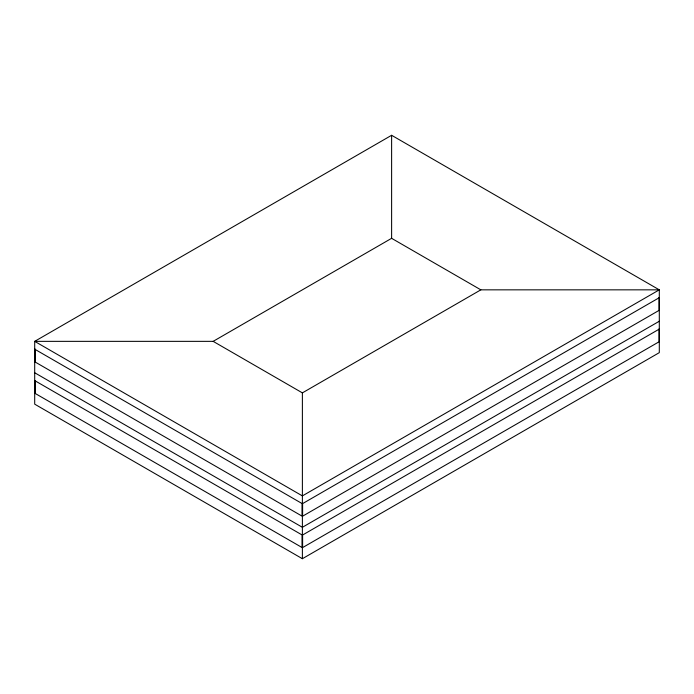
<?xml version="1.0" encoding="UTF-8"?>
<svg xmlns="http://www.w3.org/2000/svg" width="694" height="694" viewBox="0 0 694 694"><rect width="100%" height="100%" fill="white"/><g stroke="black" fill="none" stroke-linecap="round" stroke-linejoin="round"><path stroke-width="1.04" d="M391.616 135.287L34.7 341.353L34.7 404.16L302.384 558.713L659.3 352.647L659.3 289.84L391.616 135.287L391.616 238.32L213.153 341.353L34.7 341.353L302.384 495.898L659.3 289.84L480.847 289.84L302.384 392.873L213.153 341.353M659.074 297.795L302.61 503.601L302.61 516.18L659.074 310.374L659.074 297.535M659.3 321.244L302.384 527.301L34.7 372.756M659.074 329.208L302.61 535.005L302.61 547.583L659.074 341.778L659.074 328.939M391.616 238.32L480.847 289.84M34.926 349.316L302.159 503.601L302.159 516.18L34.926 361.895L34.926 349.056M34.926 380.72L302.159 535.005L302.159 547.583L34.926 393.298L34.926 380.459M302.384 392.873L302.384 558.713M35.021 349.186L35.021 361.791M35.021 380.59L35.021 393.194"/></g></svg>
